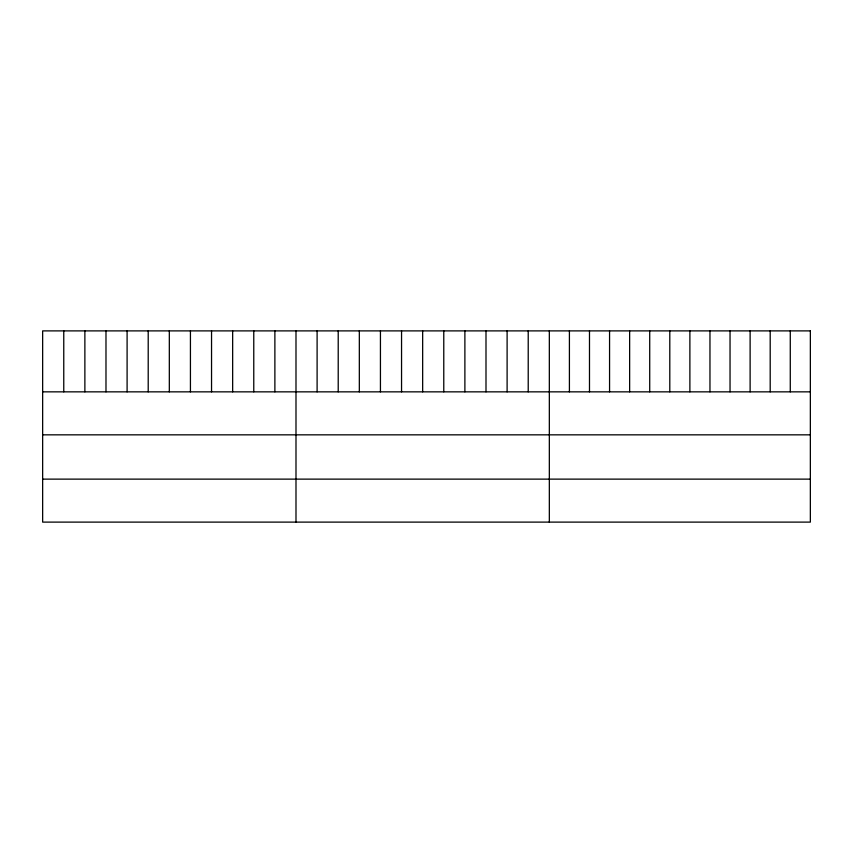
<?xml version="1.0" encoding="UTF-8"?>
<svg xmlns="http://www.w3.org/2000/svg" width="853" height="853" viewBox="0 0 853 853"><rect width="100%" height="100%" fill="white"/><g stroke="black" fill="none" stroke-linecap="round" stroke-linejoin="round"><path stroke-width="1.28" d="M42.65 391.847L810.35 391.847M42.65 434.838L810.35 434.838M42.65 479.13L810.35 479.13M790.273 330.889L790.273 391.847M770.195 330.889L770.195 391.847M750.118 330.889L750.118 391.847M730.04 330.889L730.04 391.847M709.963 330.889L709.963 391.847M689.885 330.889L689.885 391.847M669.797 330.889L669.797 391.847M649.719 330.889L649.719 391.847M629.642 330.889L629.642 391.847M609.564 330.889L609.564 391.847M589.487 330.889L589.487 391.847M569.409 330.889L569.409 391.847M549.332 330.889L549.332 522.111M528.22 330.889L528.22 391.847M507.108 330.889L507.108 391.847M485.997 330.889L485.997 391.847M464.885 330.889L464.885 391.847M443.773 330.889L443.773 391.847M422.661 330.889L422.661 391.847M401.55 330.889L401.55 391.847M380.438 330.889L380.438 391.847M359.326 330.889L359.326 391.847M338.214 330.889L338.214 391.847M317.103 330.889L317.103 391.847M295.991 330.889L295.991 522.111M274.879 330.889L274.879 391.847M253.767 330.889L253.767 391.847M232.656 330.889L232.656 391.847M211.544 330.889L211.544 391.847M190.432 330.889L190.432 391.847M169.321 330.889L169.321 391.847M148.209 330.889L148.209 391.847M127.097 330.889L127.097 391.847M105.985 330.889L105.985 391.847M84.873 330.889L84.873 391.847M63.762 330.889L63.762 391.847M810.35 330.889L42.65 330.889L42.65 522.111L810.35 522.111L810.35 330.889"/></g></svg>
